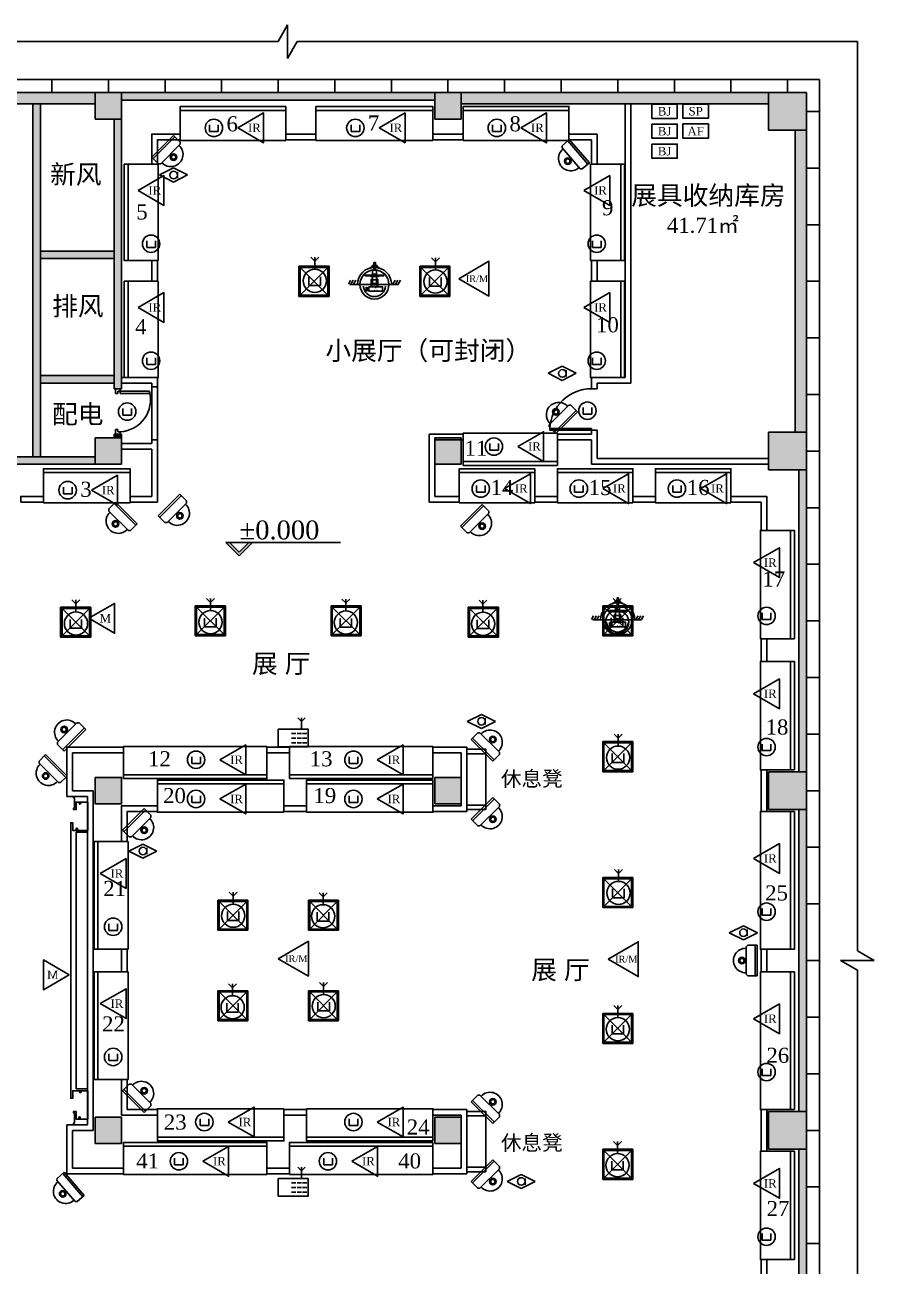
# Model space of a CAD drawing. Header units: millimetres. Extents: x 99 to 564, y 30 to 390.
# Drawn here: x 221.8 to 371.9, y 168.4 to 387.7 of the extents above; entities that cross this region are included whole.
import ezdxf
from ezdxf.enums import TextEntityAlignment as Align

# ---------------------------------------------------------------- set-up
doc = ezdxf.new("R2010")
doc.units = ezdxf.units.MM
doc.header["$LTSCALE"] = 0.1
for name, color, linetype in [('二期前端-报警吸顶双鉴', 4, 'Continuous'), ('二期前端-报警微波', 181, 'Continuous'), ('二期前端-报警无线报警接收机', 96, 'Continuous'), ('二期前端-报警被动红外', 1, 'Continuous'), ('二期前端-报警门磁', 5, 'Continuous'), ('二期前端-无线门磁', 241, 'Continuous'), ('二期前端-视频球机', 30, 'Continuous'), ('二期前端-视频监听', 21, 'Continuous'), ('二期前端-视频红外半球', 3, 'Continuous'), ('二期前端-设备箱', 155, 'Continuous'), ('墙体柱芯', 252, 'Continuous'), ('展柜', 253, 'Continuous')]:
    doc.layers.add(name, color=color, linetype=linetype)
doc.styles.get("Standard").update_dxf_attribs({"font": 'times.ttf'})

# ---------------------------------------------------------------- blocks, each defined once
blk = doc.blocks.new('dfdfg')
for p, q in [((-449930, -160346), (-449930, -160336)), ((-449930, -160336), (-449878, -160336)), ((-449878, -160346), (-449930, -160346)), ((-449925, -160368), (-449925, -160346)), ((-449882, -160368), (-449882, -160346)), ((-449878, -160336), (-449878, -160346))]:
    blk.add_line(p, q)
at = {"color": 8}
for p, q in [((-449930, -160368), (-449878, -160368)), ((-449929, -160345), (-449929, -160336)), ((-449929, -160336), (-449879, -160336)), ((-449879, -160345), (-449929, -160345)), ((-449925, -160368), (-449925, -160346)), ((-449904, -160394), (-449904, -160342)), ((-449883, -160368), (-449883, -160346)), ((-449879, -160336), (-449879, -160345))]:
    blk.add_line(p, q, dxfattribs=at)
for radius in [17.3, 7.22]:
    blk.add_circle((-449904, -160368), radius)
for centre in [(-449908, -160368), (-449899, -160368)]:
    blk.add_circle(centre, 0.727, dxfattribs=at)
blk.add_arc((-449904, -160368), 20.8, 180, 0, dxfattribs=at)
blk.add_arc((-449904, -160368), 21.7, 180, 0)
blk = doc.blocks.new('门磁开关')
at = {"ltscale": 100}
for p, q in [((-3.92, 2.71), (-3.92, -3.19)), ((3.78, -3.19), (3.78, 2.71)), ((-3.92, -3.19), (3.78, -3.19))]:
    blk.add_line(p, q, dxfattribs=at)
blk.add_circle((0, 0), 7.74, dxfattribs=at)
blk = doc.blocks.new('A$C4DA850C4')
at = {"ltscale": 20}
blk.add_lwpolyline([(0, 2.64), (4.56, 5.27), (4.56, 0)], close=True, dxfattribs=at)
blk.add_text('IR', height=1.5, dxfattribs=at).set_placement((2.94, 2.64), align=Align.MIDDLE_CENTER)
blk = doc.blocks.new('A$C078C5716')
at = {"ltscale": 20}
blk.add_lwpolyline([(0.1, 3.66), (5.43, 6.74), (5.43, 0.59)], close=True, dxfattribs=at)
blk.add_text('IR/M', height=1.2, dxfattribs=at).set_placement((3.3, 3.66), align=Align.MIDDLE_CENTER)
blk = doc.blocks.new('A$C12EB3AA3')
blk.add_lwpolyline([(0, 2.53), (4.5, 2.53), (4.5, 0.01), (0, 0.01)], close=True)
blk.add_text('SP', height=1.5).set_placement((2.25, 1.27), align=Align.MIDDLE_CENTER)
blk = doc.blocks.new('A$C14BA6AD5')
blk.add_lwpolyline([(0, 2.54), (4.5, 2.54), (4.5, 0.02), (0, 0.02)], close=True)
blk.add_text('AF', height=1.5).set_placement((2.25, 1.28), align=Align.MIDDLE_CENTER)
blk = doc.blocks.new('A$C51CE7868')
blk.add_lwpolyline([(0, 2.53), (4.5, 2.53), (4.5, 0.01), (0, 0.01)], close=True)
blk.add_text('BJ', height=1.5).set_placement((2.25, 1.27), align=Align.MIDDLE_CENTER)
blk = doc.blocks.new('无线报警接收机')
at = {"ltscale": 100}
for p, q in [((15.8, 23.5), (18.9, 20.5)), ((18.9, 20.5), (21.9, 23.5)), ((18.9, 14.2), (18.9, 23.5)), ((10.8, 10.9), (14.2, 10.9)), ((15.3, 10.9), (18.7, 10.9)), ((19.7, 10.9), (23.1, 10.9)), ((10.8, 7), (14.2, 7)), ((10.8, 3.1), (14.2, 3.1)), ((15.3, 7), (18.7, 7)), ((15.3, 3.1), (18.7, 3.1)), ((19.7, 7), (23.1, 7)), ((19.7, 3.1), (23.1, 3.1))]:
    blk.add_line(p, q, dxfattribs=at)
blk.add_lwpolyline([(0, 14.2), (0, 0), (24.3, 0), (24.3, 14.2)], close=True, dxfattribs=at)
blk = doc.blocks.new('A$C69C979D4')
at = {"ltscale": 20}
blk.add_lwpolyline([(0, 2.64), (4.56, 5.27), (4.56, 0)], close=True, dxfattribs=at)
blk.add_text('M', height=1.5, dxfattribs=at).set_placement((2.94, 2.64), align=Align.MIDDLE_CENTER)
blk = doc.blocks.new('半球固定摄像机')
for p, q in [((-10.96, 0), (10.96, 0)), ((-10.96, -6.72), (-10.96, 0)), ((10.96, 0), (10.96, -6.72)), ((-10.96, -1.41), (10.96, -1.41)), ((-9.86, -7.81), (-10.96, -6.72)), ((9.86, -7.81), (-9.86, -7.81)), ((10.96, -6.72), (9.86, -7.81))]:
    blk.add_line(p, q)
for radius in [2.35, 1.57]:
    blk.add_circle((0, -10.94), radius)
blk.add_arc((0, -8.14), 8.77, 177.87298, 2.12702)
blk = doc.blocks.new('监听头')
for p, q in [((12.8, 6.4), (0, 0)), ((0, 0), (12.8, -6.4)), ((12.8, 6.4), (25.6, 0)), ((25.6, 0), (12.8, -6.4)), ((16.3, 2.9), (16.3, -2.9))]:
    blk.add_line(p, q)
blk.add_circle((12.9, -0.1), 3.43)
blk = doc.blocks.new('室内彩色球型摄像机')
for p, q in [((-2.3, 17), (-4.8, 15.5)), ((-1.5, 18.6), (-2.3, 17)), ((0.2, 18.6), (-1.5, 18.6)), ((0.2, 18.6), (1.9, 18.6)), ((1.9, 18.6), (2.7, 17)), ((2.7, 17), (5.3, 15.5)), ((-21.7, 4.7), (-23.7, 1.3)), ((-22.4, 1), (21.8, 1)), ((-19.2, 4.7), (-21.3, 1.3)), ((-16.8, 4.7), (-18.9, 1.3)), ((-2.9, 5.6), (-2.9, -1.2)), ((-1.7, 5.6), (-2.9, 5.6)), ((-2.4, 5.1), (-2.4, -0.8)), ((-1.7, 5.1), (-2.4, 5.1)), ((-1.7, 5.1), (1.9, 5.1)), ((1.9, 5.6), (3, 5.6)), ((2.5, 5.1), (1.9, 5.1)), ((2.5, -0.8), (2.5, 5.1)), ((3, 5.6), (3, -1.2)), ((18.8, 4.7), (16.8, 1.3)), ((21.3, 4.7), (19.2, 1.3)), ((23.7, 4.7), (21.7, 1.3)), ((-7.4, -1.5), (-7.4, -3.4)), ((-6.5, -2.1), (-7.4, -1.5)), ((-7.4, -5.2), (-7.4, -3.4)), ((-6.5, -4.6), (-7.4, -5.2))]:
    blk.add_line(p, q)
for points in [[(-1.7, 10.3), (-1.7, 13.8), (1.9, 13.8), (1.9, 10.3)], [(-0.4, 13.8), (-0.4, 20.9), (0.9, 20.9), (0.9, 13.8)], [(-8.5, 8.7), (-8.5, 9.5), (8.3, 9.5), (8.3, 8.7)], [(-3.6, 8.3), (-3.6, 8.7), (3.8, 8.7), (3.8, 8.3)], [(-2.4, 1.8), (-2.4, -0.8), (2.5, -0.8), (2.5, 1.8)], [(-1.7, 8.3), (-1.7, 1.8), (1.9, 1.8), (1.9, 8.3)], [(-1.2, 9.5), (-1.2, 10.2), (1.6, 10.2), (1.6, 9.5)], [(-6.5, -2.1), (-6.5, -4.6), (-5, -4.6), (-5, -2.1)], [(-5, -1.2), (-5, -5.3), (7.4, -5.3), (7.4, -1.2)]]:
    blk.add_lwpolyline(points, close=True)
at = {"const_width": 0.357}
for points in [[(-0.1, -4.2, 1), (0.4, -4.2, 1)], [(1, -2.4, 1), (1.5, -2.4, 1)], [(2.6, -4.2, -1), (2.2, -4.2, -1)]]:
    blk.add_lwpolyline(points, format="xyb", close=True, dxfattribs=at)
blk.add_circle((0, 0.9), 13.2)
for centre, radius, start, end in [((0.1, 0.8), 15.6, 0.5284, 179.4716), ((0, 0), 10.1, 183.6272, 356.3728)]:
    blk.add_arc(centre, radius, start, end)

msp = doc.modelspace()

# ---------------------------------------------------------------- hatches: boundary and pattern name
msp.add_hatch(color=256).paths.add_polyline_path([(259.69, 294.52), (257.99, 296.23), (257.33, 296.23), (259.69, 293.87), (262.05, 296.23), (261.39, 296.23)])
at = {"layer": '墙体柱芯', "ltscale": 0.1}
for points in [[(180.92, 375.72), (180.92, 373.72), (234.25, 373.72), (234.25, 375.72)], [(353.23, 375.72), (353.23, 373.72), (298.89, 373.72), (298.89, 375.72)], [(359.92, 369.05), (357.92, 369.05), (357.92, 315.72), (359.92, 315.72)]]:
    msp.add_hatch(color=256, dxfattribs=at).paths.add_polyline_path(points)
at = {"layer": '墙体柱芯'}
h = msp.add_hatch(color=256, dxfattribs=at)
h.dxf.hatch_style = 1
h.paths.add_polyline_path([(294.25, 374.38), (294.25, 375.72), (238.92, 375.72), (238.92, 374.38)])
h = msp.add_hatch(color=256, dxfattribs=at)
h.dxf.hatch_style = 1
h.paths.add_polyline_path([(224.59, 312.38), (223.25, 312.38), (223.25, 311.38), (224.59, 311.38)])
h.paths.add_polyline_path([(224.59, 373.72), (223.25, 373.72), (223.25, 372.38), (224.59, 372.38)])
h = msp.add_hatch(color=256, dxfattribs=at)
h.dxf.hatch_style = 1
h.paths.add_polyline_path([(224.59, 372.38), (223.25, 372.38), (223.25, 312.38), (224.59, 312.38)])
h.paths.add_polyline_path([(236.59, 347.72), (224.59, 347.72), (224.59, 346.38), (236.59, 346.38)])
h.paths.add_polyline_path([(237.59, 347.72), (236.59, 347.72), (236.59, 346.38), (237.59, 346.38)])
h.paths.add_polyline_path([(237.59, 325.72), (236.59, 325.72), (236.59, 324.38), (237.59, 324.38)])
h.paths.add_polyline_path([(236.59, 325.72), (224.59, 325.72), (224.59, 324.38), (236.59, 324.38)])
h.paths.add_polyline_path([(238.92, 371.05), (237.59, 371.05), (237.59, 323.38), (238.92, 323.38)])
h = msp.add_hatch(color=256, dxfattribs=at)
h.dxf.hatch_style = 1
h.paths.add_polyline_path([(238.92, 315.38), (237.59, 315.38), (237.59, 314.72), (238.92, 314.72)])
h = msp.add_hatch(color=256, dxfattribs=at)
h.dxf.hatch_style = 1
h.paths.add_polyline_path([(178.92, 311.38), (178.92, 310.05), (234.25, 310.05), (234.25, 311.38)])
h = msp.add_hatch(color=256, dxfattribs=at)
h.dxf.hatch_style = 1
h.paths.add_polyline_path([(359.92, 309.05), (358.59, 309.05), (358.59, 255.72), (359.92, 255.72)])
h = msp.add_hatch(color=256, dxfattribs=at)
h.dxf.hatch_style = 1
h.paths.add_polyline_path([(359.92, 249.05), (358.59, 249.05), (358.59, 195.72), (359.92, 195.72)])
h = msp.add_hatch(color=256, dxfattribs=at)
h.dxf.hatch_style = 1
h.paths.add_polyline_path([(359.92, 189.05), (358.59, 189.05), (358.59, 135.72), (359.92, 135.72)])

# ---------------------------------------------------------------- linework, layer by layer
for p, q in [((266.57, 384.72), (268.25, 387.69)), ((268.25, 387.69), (268.25, 381.74)), ((167.59, 384.72), (266.57, 384.72)), ((268.25, 381.74), (269.94, 384.72)), ((269.94, 384.72), (368.92, 384.72)), ((368.92, 224.07), (368.92, 384.72)), ((294.25, 375.72), (174.25, 375.72)), ((234.25, 375.72), (180.92, 375.72)), ((234.25, 375.72), (234.25, 371.05)), ((238.92, 375.72), (234.25, 375.72)), ((234.25, 373.72), (234.25, 375.72)), ((238.92, 371.05), (238.92, 375.72)), ((294.25, 375.72), (294.25, 371.05)), ((298.92, 375.72), (294.25, 375.72)), ((298.92, 371.05), (298.92, 375.72)), ((298.92, 373.72), (298.92, 375.72)), ((298.92, 375.72), (353.25, 375.72)), ((353.25, 375.72), (353.25, 369.05)), ((359.92, 375.72), (353.25, 375.72)), ((353.25, 375.72), (353.25, 373.72)), ((359.92, 369.05), (359.92, 375.72)), ((180.92, 373.72), (234.25, 373.72)), ((223.25, 373.72), (223.25, 311.38)), ((224.59, 373.72), (224.59, 311.38)), ((238.92, 374.38), (294.25, 374.38)), ((353.25, 373.72), (298.92, 373.72)), ((327.92, 373.72), (327.92, 325.38)), ((328.92, 373.72), (328.92, 324.38)), ((234.25, 371.05), (238.92, 371.05)), ((237.59, 323.38), (237.59, 371.05)), ((238.92, 323.38), (238.92, 371.05)), ((294.25, 371.05), (298.92, 371.05)), ((353.25, 369.05), (359.92, 369.05)), ((359.92, 369.05), (357.92, 369.05)), ((357.92, 369.05), (357.92, 315.72)), ((359.92, 315.72), (359.92, 369.05)), ((224.59, 347.72), (237.59, 347.72)), ((224.59, 346.38), (237.59, 346.38)), ((224.59, 325.72), (237.59, 325.72)), ((321.92, 325.38), (321.92, 323.38)), ((321.92, 325.38), (327.92, 325.38)), ((224.59, 324.38), (237.59, 324.38)), ((238.92, 323.38), (237.59, 323.38)), ((322.92, 324.38), (322.92, 323.38)), ((322.92, 324.38), (328.92, 324.38)), ((321.92, 316.38), (314.59, 316.38)), ((314.59, 316.38), (314.59, 316.05)), ((314.59, 316.05), (321.92, 316.05)), ((321.92, 316.05), (321.92, 316.38)), ((321.92, 316.05), (321.92, 315.38)), ((321.92, 316.05), (322.92, 316.05)), ((322.92, 316.05), (322.92, 311.05)), ((234.25, 314.72), (234.25, 310.05)), ((238.92, 314.72), (234.25, 314.72)), ((237.59, 314.72), (237.59, 315.38)), ((237.59, 315.38), (237.59, 314.72)), ((238.92, 315.38), (237.59, 315.38)), ((238.92, 314.72), (238.92, 315.38)), ((238.92, 315.38), (238.92, 314.72)), ((238.92, 310.05), (238.92, 314.72)), ((294.25, 314.72), (294.25, 310.05)), ((298.92, 314.72), (294.25, 314.72)), ((298.92, 310.05), (298.92, 314.72)), ((315.92, 315.38), (321.92, 315.38)), ((315.92, 314.38), (321.92, 314.38)), ((321.92, 314.38), (321.92, 310.05)), ((353.25, 315.72), (353.25, 309.05)), ((359.92, 315.72), (353.25, 315.72)), ((357.92, 315.72), (359.92, 315.72)), ((359.92, 309.05), (359.92, 315.72)), ((178.92, 311.38), (234.25, 311.38)), ((178.92, 310.05), (234.25, 310.05)), ((234.25, 310.05), (238.92, 310.05)), ((294.25, 310.05), (298.92, 310.05)), ((321.92, 310.05), (353.25, 310.05)), ((353.25, 311.05), (322.92, 311.05)), ((353.25, 309.05), (359.92, 309.05)), ((358.59, 309.05), (358.59, 255.72)), ((359.92, 309.05), (359.92, 255.72)), ((257.33, 296.23), (277.62, 296.23)), ((257.33, 296.23), (259.69, 293.87)), ((257.99, 296.23), (259.69, 294.52)), ((259.69, 294.52), (261.39, 296.23)), ((259.69, 293.87), (262.05, 296.23)), ((234.25, 250.05), (234.25, 254.72)), ((234.25, 254.72), (238.92, 254.72)), ((234.25, 254.72), (234.25, 250.05)), ((238.92, 254.72), (234.25, 254.72)), ((238.92, 254.72), (238.92, 250.05)), ((238.92, 250.05), (238.92, 254.72)), ((294.25, 254.72), (294.25, 250.05)), ((298.92, 254.72), (294.25, 254.72)), ((298.92, 250.05), (298.92, 254.72)), ((353.25, 255.72), (353.25, 249.05)), ((359.92, 255.72), (353.25, 255.72)), ((359.92, 249.05), (359.92, 255.72)), ((238.92, 250.05), (234.25, 250.05)), ((234.25, 250.05), (238.92, 250.05)), ((294.25, 250.05), (298.92, 250.05)), ((353.25, 249.05), (359.92, 249.05)), ((358.59, 249.05), (358.59, 195.72)), ((359.92, 249.05), (359.92, 195.72)), ((371.89, 222.38), (368.92, 224.07)), ((368.92, 220.7), (365.95, 222.38)), ((365.95, 222.38), (371.89, 222.38)), ((368.92, 60.05), (368.92, 220.7)), ((353.25, 195.72), (353.25, 189.05)), ((359.92, 195.72), (353.25, 195.72)), ((359.92, 189.05), (359.92, 195.72)), ((234.25, 194.72), (234.25, 190.05)), ((238.92, 194.72), (234.25, 194.72)), ((238.92, 190.05), (238.92, 194.72)), ((294.25, 194.72), (294.25, 190.05)), ((298.92, 194.72), (294.25, 194.72)), ((298.92, 190.05), (298.92, 194.72)), ((234.25, 190.05), (238.92, 190.05)), ((294.25, 190.05), (298.92, 190.05)), ((353.25, 189.05), (359.92, 189.05)), ((358.59, 189.05), (358.59, 135.72)), ((359.92, 189.05), (359.92, 135.72))]:
    msp.add_line(p, q)
at = {"ltscale": 0.1}
for p, q in [((362.25, 378.05), (179.92, 378.05)), ((226.59, 375.72), (226.59, 378.05)), ((236.59, 375.72), (236.59, 378.05)), ((246.59, 375.72), (246.59, 378.05)), ((256.59, 375.72), (256.59, 378.05)), ((266.59, 375.72), (266.59, 378.05)), ((276.59, 375.72), (276.59, 378.05)), ((286.59, 375.72), (286.59, 378.05)), ((296.59, 375.72), (296.59, 378.05)), ((306.59, 375.72), (306.59, 378.05)), ((316.59, 375.72), (316.59, 378.05)), ((326.59, 375.72), (326.59, 378.05)), ((336.59, 375.72), (336.59, 378.05)), ((346.59, 375.72), (346.59, 378.05)), ((356.59, 375.72), (356.59, 378.05)), ((362.25, 66.72), (362.25, 378.05)), ((362.25, 372.38), (359.92, 372.38)), ((362.25, 362.38), (359.92, 362.38)), ((362.25, 352.38), (359.92, 352.38)), ((362.25, 342.38), (359.92, 342.38)), ((362.25, 332.38), (359.92, 332.38)), ((238.65, 323.38), (237.85, 323.38)), ((237.85, 323.38), (237.85, 322.58)), ((237.85, 322.58), (238.25, 322.58)), ((238.25, 322.58), (238.25, 322.98)), ((238.25, 322.98), (238.65, 322.98)), ((238.65, 322.98), (238.65, 323.38)), ((238.65, 322.98), (243.85, 322.98)), ((238.65, 322.58), (238.65, 322.98)), ((243.85, 322.58), (238.65, 322.58)), ((243.85, 322.98), (243.85, 322.58)), ((362.25, 322.38), (359.92, 322.38)), ((237.85, 315.38), (237.85, 316.18)), ((237.85, 316.18), (238.25, 316.18)), ((238.25, 316.18), (238.25, 315.78)), ((238.65, 315.38), (237.85, 315.38)), ((238.25, 315.78), (238.65, 315.78)), ((238.65, 315.78), (238.65, 315.38)), ((362.25, 312.38), (359.92, 312.38)), ((362.25, 302.38), (359.92, 302.38)), ((362.25, 292.38), (359.92, 292.38)), ((362.25, 282.38), (359.92, 282.38)), ((362.25, 272.38), (359.92, 272.38)), ((362.25, 262.38), (359.92, 262.38)), ((362.25, 252.38), (359.92, 252.38)), ((362.25, 242.38), (359.92, 242.38)), ((362.25, 232.38), (359.92, 232.38)), ((362.25, 222.38), (359.92, 222.38)), ((362.25, 212.38), (359.92, 212.38)), ((362.25, 202.38), (359.92, 202.38)), ((362.25, 192.38), (359.92, 192.38)), ((362.25, 182.38), (359.92, 182.38)), ((362.25, 172.38), (359.92, 172.38))]:
    msp.add_line(p, q, dxfattribs=at)
msp.add_arc((321.93, 316.04), 7.35, 90.0429, 177.2927)
at = {"ltscale": 0.1, "extrusion": (0, 0, -1)}
msp.add_ellipse((237.13, 322.36), major_axis=(-5.84, 4.22), ratio=0.872236, start_param=2.356194, end_param=3.926991, dxfattribs=at)
at = {"layer": '二期前端-无线门磁'}
for p, q in [((272.34, 346.62), (273.04, 345.92)), ((273.04, 345.92), (273.74, 346.62)), ((273.04, 344.51), (273.04, 346.62)), ((293.66, 346.5), (294.36, 345.8)), ((294.36, 345.8), (295.06, 346.5)), ((294.36, 344.39), (294.36, 346.5)), ((230.14, 286.08), (230.84, 285.38)), ((230.84, 285.38), (231.55, 286.08)), ((230.84, 283.97), (230.84, 286.08)), ((253.91, 286.32), (254.61, 285.62)), ((254.61, 285.62), (255.31, 286.32)), ((254.61, 284.2), (254.61, 286.32)), ((277.83, 286.25), (278.54, 285.55)), ((278.54, 285.55), (279.24, 286.25)), ((278.54, 284.14), (278.54, 286.25)), ((302.07, 286.02), (302.77, 285.32)), ((302.77, 285.32), (303.47, 286.02)), ((302.77, 283.91), (302.77, 286.02)), ((325.75, 286.34), (326.46, 285.64)), ((326.46, 285.64), (327.16, 286.34)), ((326.46, 284.23), (326.46, 286.34)), ((325.93, 262.38), (326.64, 261.68)), ((326.64, 261.68), (327.34, 262.38)), ((326.64, 260.27), (326.64, 262.38)), ((326, 238.48), (326.7, 237.78)), ((326.7, 237.78), (327.4, 238.48)), ((326.7, 236.37), (326.7, 238.48)), ((257.92, 234.46), (258.63, 233.76)), ((258.63, 233.76), (259.33, 234.46)), ((258.63, 232.34), (258.63, 234.46)), ((273.81, 234.36), (274.51, 233.65)), ((274.51, 233.65), (275.22, 234.36)), ((274.51, 232.24), (274.51, 234.36)), ((257.82, 218.28), (258.52, 217.58)), ((258.52, 217.58), (259.23, 218.28)), ((258.52, 216.17), (258.52, 218.28)), ((273.91, 218.49), (274.62, 217.78)), ((274.62, 217.78), (275.32, 218.49)), ((274.62, 216.37), (274.62, 218.49)), ((325.89, 214.41), (326.6, 213.7)), ((326.6, 213.7), (327.3, 214.41)), ((326.6, 212.29), (326.6, 214.41)), ((325.83, 190.39), (326.53, 189.68)), ((326.53, 189.68), (327.24, 190.39)), ((326.53, 188.27), (326.53, 190.39))]:
    msp.add_line(p, q, dxfattribs=at)
at = {"layer": '墙体柱芯'}
for points in [[(238.92, 375.72), (238.92, 371.05), (234.25, 375.72), (234.25, 371.05)], [(298.92, 375.72), (298.92, 371.05), (294.25, 375.72), (294.25, 371.05)], [(359.92, 375.72), (359.92, 369.05), (353.25, 375.72), (353.25, 369.05)], [(238.92, 314.72), (238.92, 310.05), (234.25, 314.72), (234.25, 310.05)], [(298.92, 314.72), (298.92, 310.05), (294.25, 314.72), (294.25, 310.05)], [(359.92, 315.72), (359.92, 309.05), (353.25, 315.72), (353.25, 309.05)], [(238.92, 250.05), (238.92, 254.72), (234.25, 250.05), (234.25, 254.72)], [(238.92, 254.72), (238.92, 250.05), (234.25, 254.72), (234.25, 250.05)], [(298.92, 254.72), (298.92, 250.05), (294.25, 254.72), (294.25, 250.05)], [(359.92, 255.72), (359.92, 249.05), (353.25, 255.72), (353.25, 249.05)], [(359.92, 195.72), (359.92, 189.05), (353.25, 195.72), (353.25, 189.05)], [(238.92, 194.72), (238.92, 190.05), (234.25, 194.72), (234.25, 190.05)], [(298.92, 194.72), (298.92, 190.05), (294.25, 194.72), (294.25, 190.05)]]:
    msp.add_solid(points, dxfattribs=at)
at = {"layer": '展柜'}
for p, q in [((180.92, 373.72), (223.25, 373.72)), ((223.25, 373.72), (223.25, 311.38)), ((224.59, 373.72), (234.25, 373.72)), ((224.59, 347.72), (224.59, 373.72)), ((234.25, 373.72), (234.25, 371.05)), ((238.92, 373.72), (238.92, 323.38)), ((317.92, 368.08), (317.92, 373.38)), ((234.25, 371.05), (237.59, 371.05)), ((237.59, 371.05), (237.59, 347.72)), ((267.92, 372.58), (249.25, 372.58)), ((273.25, 372.58), (293.92, 372.58)), ((299.25, 372.58), (317.92, 372.58)), ((249.25, 368.38), (249.25, 367.38)), ((249.25, 368.38), (249.25, 367.38)), ((273.25, 368.38), (267.92, 368.38)), ((267.92, 368.38), (267.92, 367.38)), ((273.25, 367.38), (267.92, 367.38)), ((273.25, 367.38), (273.25, 368.38)), ((293.92, 368.38), (299.25, 368.38)), ((293.92, 367.38), (299.25, 367.38)), ((299.25, 368.38), (299.25, 367.38)), ((317.92, 368.38), (322.92, 368.38)), ((317.92, 368.38), (317.92, 367.38)), ((317.92, 367.38), (321.92, 367.38)), ((321.92, 363.05), (321.92, 367.38)), ((322.92, 363.05), (322.92, 368.38)), ((240.05, 346.05), (240.05, 363.05)), ((322.92, 363.05), (321.92, 363.05)), ((327.12, 363.05), (327.12, 346.05)), ((237.59, 347.72), (224.59, 347.72)), ((224.59, 346.38), (224.59, 325.72)), ((237.59, 346.38), (224.59, 346.38)), ((237.59, 325.72), (237.59, 346.38)), ((270.25, 339.72), (270.25, 345.05)), ((275.59, 345.05), (270.25, 345.05)), ((270.39, 339.85), (270.39, 344.92)), ((275.45, 344.92), (270.39, 344.92)), ((275.35, 344.82), (270.49, 339.95)), ((270.49, 344.82), (275.35, 339.95)), ((275.45, 339.85), (275.45, 344.92)), ((275.59, 339.72), (275.59, 345.05)), ((291.59, 339.72), (291.59, 345.05)), ((296.92, 345.05), (291.59, 345.05)), ((291.72, 339.85), (291.72, 344.92)), ((296.79, 344.92), (291.72, 344.92)), ((296.69, 344.82), (291.82, 339.95)), ((291.82, 344.82), (296.69, 339.95)), ((296.79, 339.85), (296.79, 344.92)), ((296.92, 339.72), (296.92, 345.05)), ((321.92, 346.05), (322.92, 346.05)), ((321.92, 342.38), (321.92, 346.05)), ((322.92, 342.38), (322.92, 346.05)), ((240.05, 342.38), (240.05, 325.38)), ((321.92, 342.38), (322.92, 342.38)), ((327.12, 342.38), (327.12, 325.38)), ((275.59, 339.72), (270.25, 339.72)), ((275.45, 339.85), (270.39, 339.85)), ((296.92, 339.72), (291.59, 339.72)), ((296.79, 339.85), (291.72, 339.85)), ((224.59, 325.72), (237.59, 325.72)), ((245.25, 325.38), (238.92, 325.38)), ((245.25, 325.38), (239.59, 325.38)), ((245.25, 325.38), (245.25, 323.72)), ((244.25, 324.38), (238.92, 324.38)), ((244.25, 324.38), (244.25, 323.72)), ((244.25, 323.72), (245.25, 323.72)), ((321.92, 323.38), (322.92, 323.38)), ((321.92, 323.38), (322.92, 323.38)), ((321.92, 323.38), (322.92, 323.38)), ((244.25, 313.72), (238.92, 313.72)), ((244.25, 313.72), (244.25, 314.38)), ((244.25, 314.38), (245.25, 314.38)), ((245.25, 314.38), (245.25, 303.38)), ((299.25, 315.38), (293.25, 315.38)), ((293.25, 315.38), (293.25, 303.38)), ((294.25, 313.38), (294.25, 314.38)), ((299.25, 314.38), (294.25, 314.38)), ((294.25, 314.38), (294.25, 304.38)), ((299.25, 314.38), (299.25, 315.38)), ((315.92, 315.38), (315.92, 314.38)), ((244.25, 312.72), (238.92, 312.72)), ((244.25, 312.72), (244.25, 304.38)), ((223.25, 311.38), (187.59, 311.38)), ((244.25, 304.38), (244.25, 310.05)), ((315.92, 310.52), (299.25, 310.52)), ((225.09, 308.58), (240.42, 308.58)), ((311.92, 308.58), (298.59, 308.58)), ((329.25, 308.58), (315.92, 308.58)), ((346.59, 308.58), (333.25, 308.58)), ((240.42, 304.38), (240.42, 303.38)), ((240.42, 304.38), (244.25, 304.38)), ((240.42, 303.38), (245.25, 303.38)), ((298.59, 303.38), (293.25, 303.38)), ((298.59, 304.38), (294.25, 304.38)), ((298.59, 304.38), (298.59, 303.38)), ((357.12, 298.38), (357.12, 279.22)), ((228.15, 279.48), (228.15, 284.82)), ((233.49, 284.82), (228.15, 284.82)), ((228.29, 279.62), (228.29, 284.68)), ((233.35, 284.68), (228.29, 284.68)), ((233.25, 284.58), (228.39, 279.72)), ((228.39, 284.58), (233.25, 279.72)), ((233.35, 279.62), (233.35, 284.68)), ((233.49, 279.48), (233.49, 284.82)), ((251.92, 279.72), (251.92, 285.05)), ((257.25, 285.05), (251.92, 285.05)), ((252.05, 279.85), (252.05, 284.92)), ((257.12, 284.92), (252.05, 284.92)), ((257.02, 284.82), (252.15, 279.95)), ((252.15, 284.82), (257.02, 279.95)), ((257.12, 279.85), (257.12, 284.92)), ((257.25, 279.72), (257.25, 285.05)), ((275.92, 279.72), (275.92, 285.05)), ((281.25, 285.05), (275.92, 285.05)), ((276.05, 279.85), (276.05, 284.92)), ((281.12, 284.92), (276.05, 284.92)), ((281.02, 284.82), (276.15, 279.95)), ((276.15, 284.82), (281.02, 279.95)), ((281.12, 279.85), (281.12, 284.92)), ((281.25, 279.72), (281.25, 285.05)), ((300.15, 279.48), (300.15, 284.82)), ((305.49, 284.82), (300.15, 284.82)), ((300.29, 279.62), (300.29, 284.68)), ((305.35, 284.68), (300.29, 284.68)), ((305.25, 284.58), (300.39, 279.72)), ((300.39, 284.58), (305.25, 279.72)), ((305.35, 279.62), (305.35, 284.68)), ((305.49, 279.48), (305.49, 284.82)), ((323.92, 285.05), (329.25, 285.05)), ((323.92, 279.72), (323.92, 285.05)), ((324.05, 284.92), (329.12, 284.92)), ((324.05, 279.85), (324.05, 284.92)), ((324.15, 284.82), (329.02, 279.95)), ((329.02, 284.82), (324.15, 279.95)), ((329.12, 279.85), (329.12, 284.92)), ((329.25, 279.72), (329.25, 285.05)), ((233.49, 279.48), (228.15, 279.48)), ((233.35, 279.62), (228.29, 279.62)), ((257.25, 279.72), (251.92, 279.72)), ((257.12, 279.85), (252.05, 279.85)), ((281.25, 279.72), (275.92, 279.72)), ((281.12, 279.85), (276.05, 279.85)), ((305.49, 279.48), (300.15, 279.48)), ((305.35, 279.62), (300.29, 279.62)), ((323.92, 279.72), (329.25, 279.72)), ((324.05, 279.85), (329.12, 279.85)), ((357.12, 275.22), (357.12, 256.05)), ((323.92, 261.05), (329.25, 261.05)), ((323.92, 255.72), (323.92, 261.05)), ((329.25, 255.72), (329.25, 261.05)), ((229.25, 260.05), (239.25, 260.05)), ((229.25, 251.38), (229.25, 260.05)), ((239.25, 259.05), (230.25, 259.05)), ((230.25, 252.38), (230.25, 259.05)), ((239.25, 260.05), (239.25, 259.05)), ((299.92, 260.05), (293.92, 260.05)), ((293.92, 260.05), (293.92, 259.05)), ((293.92, 259.05), (298.92, 259.05)), ((298.92, 249.72), (298.92, 259.05)), ((299.92, 248.72), (299.92, 260.05)), ((303.25, 258.92), (299.92, 258.92)), ((324.05, 260.92), (329.12, 260.92)), ((324.05, 255.85), (324.05, 260.92)), ((329.02, 255.95), (324.15, 260.82)), ((329.02, 260.82), (324.15, 255.95)), ((329.12, 255.85), (329.12, 260.92)), ((264.59, 255.18), (239.25, 255.18)), ((268.59, 255.18), (293.92, 255.18)), ((323.92, 255.72), (329.25, 255.72)), ((324.05, 255.85), (329.12, 255.85)), ((233.92, 252.38), (230.25, 252.38)), ((233.92, 252.38), (233.92, 192.38)), ((245.25, 253.58), (267.59, 253.58)), ((271.59, 253.58), (293.92, 253.58)), ((232.92, 251.38), (229.25, 251.38)), ((232.92, 251.38), (232.92, 193.38)), ((293.92, 249.72), (298.92, 249.72)), ((293.92, 248.72), (293.92, 249.72)), ((299.92, 248.72), (293.92, 248.72)), ((303.25, 249.85), (299.92, 249.85)), ((357.12, 248.72), (357.12, 224.38)), ((230.92, 245.05), (232.92, 245.05)), ((230.92, 245.05), (230.92, 199.72)), ((231.25, 245.38), (232.92, 245.38)), ((233.92, 243.38), (233.92, 201.38)), ((234.72, 224.38), (234.72, 243.38)), ((238.92, 243.38), (239.92, 243.38)), ((323.92, 237.05), (329.25, 237.05)), ((323.92, 231.72), (323.92, 237.05)), ((324.05, 236.92), (329.12, 236.92)), ((324.05, 231.85), (324.05, 236.92)), ((329.12, 231.85), (329.12, 236.92)), ((329.25, 231.72), (329.25, 237.05)), ((329.02, 231.95), (324.15, 236.82)), ((329.02, 236.82), (324.15, 231.95)), ((255.92, 233.05), (255.92, 227.72)), ((261.25, 233.05), (255.92, 233.05)), ((256.05, 232.92), (256.05, 227.85)), ((261.12, 232.92), (256.05, 232.92)), ((261.02, 227.95), (256.15, 232.82)), ((256.15, 227.95), (261.02, 232.82)), ((261.12, 232.92), (261.12, 227.85)), ((261.25, 233.05), (261.25, 227.72)), ((271.92, 233.05), (277.25, 233.05)), ((271.92, 233.05), (271.92, 227.72)), ((272.05, 232.92), (277.12, 232.92)), ((272.05, 232.92), (272.05, 227.85)), ((272.15, 227.95), (277.02, 232.82)), ((277.02, 227.95), (272.15, 232.82)), ((277.12, 232.92), (277.12, 227.85)), ((277.25, 233.05), (277.25, 227.72)), ((323.92, 231.72), (329.25, 231.72)), ((324.05, 231.85), (329.12, 231.85)), ((261.25, 227.72), (255.92, 227.72)), ((261.12, 227.85), (256.05, 227.85)), ((271.92, 227.72), (277.25, 227.72)), ((272.05, 227.85), (277.12, 227.85)), ((239.92, 224.38), (238.92, 224.38)), ((238.92, 224.38), (238.92, 220.38)), ((239.92, 224.38), (239.92, 220.38)), ((234.72, 201.38), (234.72, 220.38)), ((239.92, 220.38), (238.92, 220.38)), ((357.12, 220.38), (357.12, 196.05)), ((255.92, 211.72), (255.92, 217.05)), ((261.25, 217.05), (255.92, 217.05)), ((256.05, 211.85), (256.05, 216.92)), ((261.12, 216.92), (256.05, 216.92)), ((261.02, 216.82), (256.15, 211.95)), ((256.15, 216.82), (261.02, 211.95)), ((261.12, 211.85), (261.12, 216.92)), ((261.25, 211.72), (261.25, 217.05)), ((271.92, 217.05), (277.25, 217.05)), ((271.92, 211.72), (271.92, 217.05)), ((272.05, 216.92), (277.12, 216.92)), ((272.05, 211.85), (272.05, 216.92)), ((272.15, 216.82), (277.02, 211.95)), ((277.02, 216.82), (272.15, 211.95)), ((277.12, 211.85), (277.12, 216.92)), ((277.25, 211.72), (277.25, 217.05)), ((323.92, 213.05), (329.25, 213.05)), ((323.92, 207.72), (323.92, 213.05)), ((324.05, 212.92), (329.12, 212.92)), ((324.05, 207.85), (324.05, 212.92)), ((329.02, 207.95), (324.15, 212.82)), ((329.02, 212.82), (324.15, 207.95)), ((329.12, 207.85), (329.12, 212.92)), ((329.25, 207.72), (329.25, 213.05)), ((261.25, 211.72), (255.92, 211.72)), ((261.12, 211.85), (256.05, 211.85)), ((271.92, 211.72), (277.25, 211.72)), ((272.05, 211.85), (277.12, 211.85)), ((323.92, 207.72), (329.25, 207.72)), ((324.05, 207.85), (329.12, 207.85)), ((230.92, 199.72), (232.92, 199.72)), ((238.92, 201.38), (239.92, 201.38)), ((231.25, 199.38), (232.92, 199.38)), ((299.92, 196.05), (293.92, 196.05)), ((293.92, 196.05), (293.92, 195.05)), ((299.92, 196.05), (299.92, 184.72)), ((232.92, 193.38), (229.25, 193.38)), ((229.25, 193.38), (229.25, 184.72)), ((230.29, 193.38), (229.79, 193.38)), ((293.92, 195.05), (298.92, 195.05)), ((298.92, 195.05), (298.92, 185.72)), ((303.25, 194.92), (299.92, 194.92)), ((233.92, 192.38), (230.25, 192.38)), ((230.25, 192.38), (230.25, 185.72)), ((245.25, 191.18), (267.59, 191.18)), ((271.59, 191.18), (293.92, 191.18)), ((239.25, 189.58), (264.59, 189.58)), ((268.59, 189.58), (293.92, 189.58)), ((323.92, 189.05), (329.25, 189.05)), ((323.92, 183.72), (323.92, 189.05)), ((324.05, 188.92), (329.12, 188.92)), ((324.05, 183.85), (324.05, 188.92)), ((329.02, 183.95), (324.15, 188.82)), ((329.02, 188.82), (324.15, 183.95)), ((329.12, 183.85), (329.12, 188.92)), ((329.25, 183.72), (329.25, 189.05)), ((357.12, 188.72), (357.12, 169.55)), ((229.25, 184.72), (239.25, 184.72)), ((239.25, 185.72), (230.25, 185.72)), ((239.25, 184.72), (239.25, 185.72)), ((293.92, 185.72), (298.92, 185.72)), ((293.92, 184.72), (293.92, 185.72)), ((299.92, 184.72), (293.92, 184.72)), ((303.25, 185.85), (299.92, 185.85)), ((323.92, 183.72), (329.25, 183.72)), ((324.05, 183.85), (329.12, 183.85))]:
    msp.add_line(p, q, dxfattribs=at)
at = {"layer": '展柜', "ltscale": 0.1}
for p, q in [((237.59, 371.05), (237.59, 361.05)), ((238.92, 371.05), (238.92, 359.72))]:
    msp.add_line(p, q, dxfattribs=at)
at = {"layer": '展柜', "ltscale": 200}
for p, q in [((244.25, 314.38), (244.25, 323.72)), ((245.25, 323.72), (245.25, 314.38))]:
    msp.add_line(p, q, dxfattribs=at)
at = {"layer": '展柜'}
for points in [[(267.92, 367.25), (249.25, 367.25), (249.25, 373.25), (267.92, 373.25)], [(293.92, 367.25), (273.25, 367.25), (273.25, 373.25), (293.92, 373.25)], [(299.25, 367.25), (317.92, 367.25), (317.92, 373.25), (299.25, 373.25)], [(293.92, 368.38), (299.25, 368.38), (299.25, 367.38), (293.92, 367.38)], [(245.39, 346.05), (239.39, 346.05), (239.39, 363.05), (245.39, 363.05)], [(321.79, 346.05), (327.79, 346.05), (327.79, 363.05), (321.79, 363.05)], [(244.25, 342.38), (245.25, 342.38), (245.25, 346.05), (244.25, 346.05)], [(275.45, 339.85), (275.45, 344.92), (270.39, 344.92), (270.39, 339.85)], [(275.35, 339.95), (275.35, 344.82), (270.49, 344.82), (270.49, 339.95)], [(296.79, 339.85), (296.79, 344.92), (291.72, 344.92), (291.72, 339.85)], [(296.69, 339.95), (296.69, 344.82), (291.82, 344.82), (291.82, 339.95)], [(245.39, 342.38), (239.39, 342.38), (239.39, 325.38), (245.39, 325.38)], [(321.79, 342.38), (327.79, 342.38), (327.79, 325.38), (321.79, 325.38)], [(299.25, 309.85), (315.92, 309.85), (315.92, 315.52), (299.25, 315.52)], [(240.42, 303.25), (225.09, 303.25), (225.09, 309.25), (240.42, 309.25)], [(298.59, 303.25), (311.92, 303.25), (311.92, 309.25), (298.59, 309.25)], [(329.25, 303.25), (315.92, 303.25), (315.92, 309.25), (329.25, 309.25)], [(346.59, 303.25), (333.25, 303.25), (333.25, 309.25), (346.59, 309.25)], [(221.09, 303.38), (225.09, 303.38), (225.09, 304.38), (221.09, 304.38)], [(315.92, 303.38), (311.92, 303.38), (311.92, 304.38), (315.92, 304.38)], [(329.25, 303.38), (333.25, 303.38), (333.25, 304.38), (329.25, 304.38)], [(357.79, 279.22), (351.79, 279.22), (351.79, 298.38), (357.79, 298.38)], [(233.35, 279.62), (233.35, 284.68), (228.29, 284.68), (228.29, 279.62)], [(233.25, 279.72), (233.25, 284.58), (228.39, 284.58), (228.39, 279.72)], [(257.12, 279.85), (257.12, 284.92), (252.05, 284.92), (252.05, 279.85)], [(257.02, 279.95), (257.02, 284.82), (252.15, 284.82), (252.15, 279.95)], [(281.12, 279.85), (281.12, 284.92), (276.05, 284.92), (276.05, 279.85)], [(281.02, 279.95), (281.02, 284.82), (276.15, 284.82), (276.15, 279.95)], [(305.35, 279.62), (305.35, 284.68), (300.29, 284.68), (300.29, 279.62)], [(305.25, 279.72), (305.25, 284.58), (300.39, 284.58), (300.39, 279.72)], [(324.05, 279.85), (324.05, 284.92), (329.12, 284.92), (329.12, 279.85)], [(324.15, 279.95), (324.15, 284.82), (329.02, 284.82), (329.02, 279.95)], [(351.92, 275.22), (352.92, 275.22), (352.92, 279.22), (351.92, 279.22)], [(357.79, 256.05), (351.79, 256.05), (351.79, 275.22), (357.79, 275.22)], [(239.25, 254.52), (239.25, 260.18), (264.59, 260.18), (264.59, 254.52)], [(264.59, 260.05), (268.59, 260.05), (268.59, 259.05), (264.59, 259.05)], [(293.92, 254.52), (293.92, 260.18), (268.59, 260.18), (268.59, 254.52)], [(299.92, 249.05), (303.25, 249.05), (303.25, 259.72), (299.92, 259.72)], [(324.05, 255.85), (329.12, 255.85), (329.12, 260.92), (324.05, 260.92)], [(324.15, 255.95), (329.02, 255.95), (329.02, 260.82), (324.15, 260.82)], [(234.25, 254.72), (238.92, 254.72), (238.92, 250.05), (234.25, 250.05)], [(351.92, 256.05), (352.92, 256.05), (352.92, 248.72), (351.92, 248.72)], [(267.59, 248.58), (245.25, 248.58), (245.25, 254.25), (267.59, 254.25)], [(271.59, 248.58), (293.92, 248.58), (293.92, 254.25), (271.59, 254.25)], [(267.59, 248.72), (271.59, 248.72), (271.59, 249.72), (267.59, 249.72)], [(357.79, 248.72), (351.79, 248.72), (351.79, 224.38), (357.79, 224.38)], [(234.05, 243.38), (240.05, 243.38), (240.05, 224.38), (234.05, 224.38)], [(324.05, 231.85), (329.12, 231.85), (329.12, 236.92), (324.05, 236.92)], [(324.15, 231.95), (329.02, 231.95), (329.02, 236.82), (324.15, 236.82)], [(261.12, 232.92), (261.12, 227.85), (256.05, 227.85), (256.05, 232.92)], [(261.02, 232.82), (261.02, 227.95), (256.15, 227.95), (256.15, 232.82)], [(272.05, 232.92), (272.05, 227.85), (277.12, 227.85), (277.12, 232.92)], [(272.15, 232.82), (272.15, 227.95), (277.02, 227.95), (277.02, 232.82)], [(351.92, 220.38), (352.92, 220.38), (352.92, 224.38), (351.92, 224.38)], [(240.05, 220.38), (234.05, 220.38), (234.05, 201.38), (240.05, 201.38)], [(357.79, 196.05), (351.79, 196.05), (351.79, 220.38), (357.79, 220.38)], [(261.12, 211.85), (261.12, 216.92), (256.05, 216.92), (256.05, 211.85)], [(261.02, 211.95), (261.02, 216.82), (256.15, 216.82), (256.15, 211.95)], [(272.05, 211.85), (272.05, 216.92), (277.12, 216.92), (277.12, 211.85)], [(272.15, 211.95), (272.15, 216.82), (277.02, 216.82), (277.02, 211.95)], [(324.05, 207.85), (329.12, 207.85), (329.12, 212.92), (324.05, 212.92)], [(324.15, 207.95), (329.02, 207.95), (329.02, 212.82), (324.15, 212.82)], [(267.59, 196.18), (245.25, 196.18), (245.25, 190.52), (267.59, 190.52)], [(267.59, 196.05), (271.59, 196.05), (271.59, 195.05), (267.59, 195.05)], [(271.59, 196.18), (293.92, 196.18), (293.92, 190.52), (271.59, 190.52)], [(299.92, 185.05), (303.25, 185.05), (303.25, 195.72), (299.92, 195.72)], [(351.92, 188.72), (352.92, 188.72), (352.92, 196.05), (351.92, 196.05)], [(239.25, 190.25), (239.25, 184.58), (264.59, 184.58), (264.59, 190.25)], [(293.92, 190.25), (293.92, 184.58), (268.59, 184.58), (268.59, 190.25)], [(324.05, 183.85), (329.12, 183.85), (329.12, 188.92), (324.05, 188.92)], [(324.15, 183.95), (329.02, 183.95), (329.02, 188.82), (324.15, 188.82)], [(357.79, 188.72), (351.79, 188.72), (351.79, 169.55), (357.79, 169.55)], [(264.59, 184.72), (268.59, 184.72), (268.59, 185.72), (264.59, 185.72)], [(351.92, 169.55), (352.92, 169.55), (352.92, 165.55), (351.92, 165.55)]]:
    msp.add_lwpolyline(points, close=True, dxfattribs=at)
for points in [[(249.25, 367.38), (245.25, 367.38), (245.25, 363.05), (244.25, 363.05), (244.25, 368.38), (249.25, 368.38), (249.25, 367.38)], [(351.92, 303.38), (346.59, 303.38), (346.59, 304.38), (352.92, 304.38), (352.92, 298.38), (351.92, 298.38), (351.92, 303.38)], [(230.42, 251.38), (230.42, 251.12), (230.57, 251.12), (230.57, 249.32), (230.42, 249.32), (230.42, 249.05), (230.89, 249.05), (230.89, 250.38), (232.93, 250.38), (232.93, 245.38), (230.28, 245.38), (230.28, 246.72), (229.92, 246.72), (229.92, 246.72), (229.92, 198.05), (230.28, 198.05), (230.28, 199.38), (232.93, 199.38), (232.93, 194.38), (230.89, 194.38), (230.89, 195.72), (230.42, 195.72), (230.42, 195.45), (230.57, 195.45), (230.57, 193.65), (230.42, 193.65), (230.42, 193.38)], [(239.92, 248.72), (239.92, 243.38), (239.92, 248.72), (245.25, 248.72), (245.25, 249.72), (238.92, 249.72), (238.92, 243.38)], [(239.92, 196.05), (239.92, 201.38), (239.92, 196.05), (245.25, 196.05), (245.25, 195.05), (238.92, 195.05), (238.92, 201.38)]]:
    msp.add_lwpolyline(points, dxfattribs=at)

# ---------------------------------------------------------------- block references
at = {"layer": '二期前端-报警吸顶双鉴'}
for p in [(298.4, 339.17), (266.49, 219.04), (324.79, 218.96)]:
    msp.add_blockref('A$C078C5716', p, dxfattribs=at)
at = {"layer": '二期前端-报警微波'}
msp.add_blockref('A$C69C979D4', (233.11, 280.2), dxfattribs=at)
at = {"layer": '二期前端-报警微波', "xscale": -1}
msp.add_blockref('A$C69C979D4', (229.67, 217.21), dxfattribs=at)
at = {"layer": '二期前端-报警无线报警接收机', "xscale": 0.2176000000000045, "yscale": 0.2175999999977876, "zscale": 0.2176}
for p in [(266.61, 260.14), (266.61, 180.76)]:
    msp.add_blockref('无线报警接收机', p, dxfattribs=at)
at = {"layer": '二期前端-报警被动红外'}
for p in [(259.44, 366.85), (284.44, 366.85), (309.44, 366.85), (241.84, 355.78), (320.6, 355.78), (241.84, 335.12), (320.6, 335.12), (308.93, 310.54), (233.61, 302.85), (306.59, 303.12), (323.93, 303.12), (341.26, 303.12), (350.6, 290.03), (350.6, 266.87), (256.29, 255.21), (284.09, 255.21), (256.29, 248.28), (284.09, 248.28), (350.6, 237.78), (235.15, 235.12), (235.15, 212.12), (350.6, 209.45), (257.76, 191.21), (284.09, 191.21), (253.26, 184.28), (279.59, 184.28), (350.6, 180.37)]:
    msp.add_blockref('A$C4DA850C4', p, dxfattribs=at)
at = {"layer": '二期前端-报警门磁', "xscale": -0.1984251968505077, "yscale": 0.1984251968533499, "zscale": 0.1984251968503937}
for p in [(255.22, 369.48), (280.22, 369.48), (305.22, 369.48), (244.12, 349.01), (322.88, 349.01), (244.12, 328.34), (322.88, 328.34), (239.9, 319.36), (321.23, 319.52), (304.71, 313.18), (302.38, 305.75), (319.71, 305.75), (337.04, 305.75), (229.39, 305.48), (352.88, 283.26), (352.88, 260.09), (252.07, 257.85), (279.88, 257.85), (252.07, 250.92), (279.88, 250.92), (352.88, 231.01), (237.43, 228.34), (237.43, 205.34), (352.88, 202.68), (253.54, 193.85), (279.88, 193.85), (249.04, 186.92), (275.38, 186.92), (352.88, 173.59)]:
    msp.add_blockref('门磁开关', p, dxfattribs=at)
at = {"layer": '二期前端-无线门磁', "xscale": 0.2645669291339345, "yscale": 0.2645669291305239, "zscale": 0.2645669291338583}
for p in [(273.06, 342.46), (294.38, 342.34), (230.86, 281.92), (254.63, 282.16), (278.55, 282.09), (302.79, 281.86), (326.47, 282.18), (326.65, 258.22), (326.72, 234.32), (258.64, 230.3), (274.53, 230.2), (258.54, 214.12), (274.63, 214.33), (326.61, 210.25), (326.55, 186.22)]:
    msp.add_blockref('门磁开关', p, dxfattribs=at)
at = {"layer": '二期前端-视频球机', "xscale": 0.1943757030370534, "yscale": 0.1943757030356323, "zscale": 0.1943757030371204}
for p in [(283.59, 341.64), (326.54, 282.37)]:
    msp.add_blockref('室内彩色球型摄像机', p, dxfattribs=at)
at = {"layer": '二期前端-视频监听', "xscale": 0.1943757030370534, "yscale": 0.1943757030356323, "zscale": 0.1943757030371204}
for p in [(245.6, 361.16), (314.29, 326.12)]:
    msp.add_blockref('监听头', p, dxfattribs=at)
at = {"layer": '二期前端-视频监听', "xscale": -0.1943757030370534, "yscale": 0.1943757030356323, "zscale": 0.1943757030371204, "rotation": 180}
for p in [(300, 264.62), (240.19, 241.71), (346.29, 227.28), (307.03, 183.33)]:
    msp.add_blockref('监听头', p, dxfattribs=at)
at = {"layer": '二期前端-视频红外半球', "zscale": 0.2468262895709466}
for p, xscale, yscale, rotation in [((246.19, 366.23), 0.2468262895686856, 0.2468262895766884, 44.999999999986), ((319.8, 365.37), -0.2468262895686645, 0.2468262895766422, 310.9189420336106), ((317.56, 317.39), 0.2468262895687058, 0.2468262895766884, 224.9999999999813), ((239.77, 301.43), -0.2468262895686655, 0.2468262895766884, 315.0000000000093), ((247.32, 302.85), 0.2468262895686856, 0.2468262895766884, 44.999999999986), ((300.7, 301.04), 0.2468262895686655, 0.2468262895766884, 44.99999999999066), ((230.66, 261.29), 0.2468262895687058, 0.2468262895766884, 224.9999999999813), ((302.6, 259.52), -0.2468262895686856, 0.2468262895766884, 135.000000000014), ((227.41, 256.89), -0.2468262895686655, 0.2468262895766884, 315.0000000000093), ((302.6, 249.24), 0.2468262895686856, 0.2468262895766884, 44.99999999998602), ((241, 247.3), 0.2468262895686856, 0.2468262895766884, 44.99999999998602), ((351.22, 222.38), 0.246826289568709, 0.2468262895766884, 270), ((241, 197.46), -0.2468262895686856, 0.2468262895766884, 135.000000000014), ((302.6, 195.52), -0.2468262895686856, 0.2468262895766884, 135.000000000014), ((302.6, 185.24), 0.2468262895686856, 0.2468262895766884, 44.99999999998602), ((230.55, 182.93), -0.2468262895686645, 0.2468262895766316, 310.9189420336106)]:
    msp.add_blockref('半球固定摄像机', p, dxfattribs=dict(at, xscale=xscale, yscale=yscale, rotation=rotation))
at = {"layer": '二期前端-设备箱'}
for name, p in [('A$C51CE7868', (332.61, 371.15)), ('A$C12EB3AA3', (338.11, 371.16)), ('A$C51CE7868', (332.61, 367.63)), ('A$C14BA6AD5', (338.11, 367.63)), ('A$C51CE7868', (332.61, 364.1))]:
    msp.add_blockref(name, p, dxfattribs=at)
at = {"layer": '展柜', "xscale": 0.006666666668024845, "yscale": 0.006666666666660603, "zscale": 0.006666666666666667}
for p in [(3230.94, 1319.29), (3230.99, 1268.29)]:
    msp.add_blockref('dfdfg', p, dxfattribs=at)
at = {"layer": '展柜', "xscale": -0.006666666668024845, "yscale": 0.006666666666660603, "zscale": 0.006666666666666667, "rotation": 180}
for p in [(3230.37, -823.52), (3230.84, -874.52)]:
    msp.add_blockref('dfdfg', p, dxfattribs=at)

# ---------------------------------------------------------------- texts
for s, height, p in [('新风', 3.333, (226.28, 359.61)), ('展具收纳库房', 3.333, (328.96, 355.9)), ('41.71㎡', 2.667, (335.26, 350.94)), ('排风', 3.333, (226.64, 336.33)), ('小展厅（可封闭）', 3.333, (274.93, 328.49)), ('配电', 3.333, (226.63, 317.25)), ('±0.000', 3.333, (259.77, 296.78)), ('展 厅', 3.333, (261.95, 273.19)), ('休息凳', 2.667, (305.94, 253.16)), ('展 厅', 3.333, (311.29, 219.08)), ('休息凳', 2.667, (305.94, 188.85))]:
    msp.add_text(s, height=height).set_placement(p)
at = {"layer": '展柜'}
for s, height, p in [('6', 2.67, (257.45, 368.87)), ('7', 2.67, (282.45, 369.01)), ('8', 2.67, (307.45, 368.87)), ('5', 2.67, (241.51, 353.3)), ('9', 2.67, (323.81, 354.04)), ('4', 2.67, (241.3, 333.03)), ('10', 2.667, (322.75, 333.36)), ('11', 2.667, (299.51, 311.55)), ('14', 2.667, (304.12, 304.62)), ('15', 2.667, (321.45, 304.62)), ('16', 2.667, (338.78, 304.62)), ('3', 2.67, (231.62, 304.31)), ('17', 2.667, (352.14, 288.45)), ('18', 2.667, (352.71, 262.3)), ('12', 2.667, (243.6, 256.69)), ('13', 2.667, (272.16, 256.69)), ('20', 2.667, (246.25, 250.19)), ('19', 2.667, (272.81, 250.19)), ('21', 2.667, (235.69, 233.78)), ('25', 2.667, (352.63, 232.99)), ('22', 2.667, (235.47, 209.85)), ('26', 2.667, (352.85, 204.31)), ('23', 2.667, (246.38, 192.51)), ('24', 2.667, (289.3, 191.64)), ('41', 2.667, (241.5, 185.64)), ('40', 2.667, (287.8, 185.64)), ('27', 2.667, (352.89, 177.22))]:
    msp.add_text(s, height=height, dxfattribs=at).set_placement(p)

doc.saveas('drawing.dxf')
